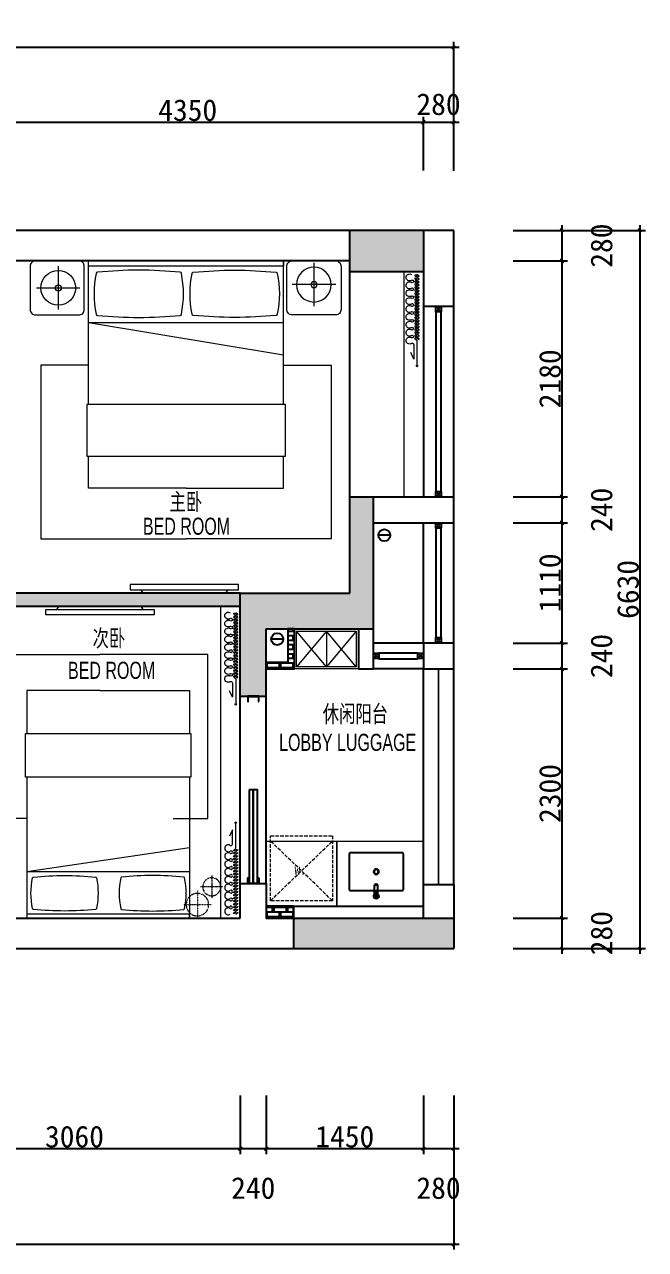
# Model space of a CAD drawing. Header units: millimetres. Extents: x 104198 to 1296755, y -81101 to 81453.
# Drawn here: x 503042 to 508773, y -28589 to -17275 of the extents above; entities that cross this region are included whole.
import ezdxf

# ---------------------------------------------------------------- set-up
doc = ezdxf.new("R2010")
doc.units = ezdxf.units.MM
doc.header["$PDMODE"] = 3
doc.linetypes.add('ACAD_ISO03W100', pattern=[30, 12, -18])
doc.linetypes.add('DASH', pattern=[8.89, 6.35, -2.54])
doc.layers.get('Defpoints').update_dxf_attribs({"color": 250})
for name, color, linetype, lineweight in [('01-PL-墙体柱子', 7, 'Continuous', 35), ('1-洁具', 31, 'Continuous', 15), ('1-活动家具', 51, 'Continuous', 20), ('P★01 活动家具', 51, 'Continuous', 0), ('P★02 固定家具', 30, 'Continuous', 0), ('平面文字', 2, 'Continuous', 0)]:
    doc.layers.add(name, color=color, linetype=linetype, lineweight=lineweight)
for name, color, linetype in [('1-墙线', 7, 'Continuous'), ('2-卫生间', 30, 'Continuous'), ('P-新砌墙体填充', 8, 'Continuous'), ('外建筑', 144, 'Continuous')]:
    doc.layers.add(name, color=color, linetype=linetype)
doc.styles.add('ROMANT', font='', dxfattribs={"width": 0.7})
doc.styles.get('ROMANT').set_extended_font_data('SimSun')
doc.dimstyles.new('平面', dxfattribs={"dimscale": 0, "dimtxt": 200, "dimasz": 30, "dimexe": 50, "dimexo": 50, "dimgap": 10, "dimtad": 1, "dimdec": 0, "dimdsep": 46, "dimtxsty": 'Standard', "dimblk1": 'OBLIQUE', "dimblk2": 'OBLIQUE', "dimsah": 1, "dimcen": 0, "dimdle": 50, "dimclrd": 8, "dimclre": 8, "dimclrt": 1, "dimadec": 0, "dimazin": 0, "dimtfac": 1, "dimtdec": 0, "dimtmove": 2, "dimatfit": 3, "dimldrblk": 'OBLIQUE', "dimfxl": 1, "dimtolj": 1, "dimtzin": 0, "dimarcsym": 0})

# ---------------------------------------------------------------- blocks, each defined once
blk = doc.blocks.new('tree')
at = {"color": 251, "linetype": 'ByBlock', "ltscale": 0.3}
for p, q in [((539041, 164856), (538991, 164806)), ((539041, 164806), (538991, 164856))]:
    blk.add_line(p, q, dxfattribs=at)
at = {"color": 2, "linetype": 'ByBlock', "ltscale": 0.3}
blk.add_lwpolyline([(538991, 164806), (539041, 164806), (539041, 164856), (538991, 164856)], close=True, dxfattribs=at)
blk = doc.blocks.new('_OBLIQUE')
at = {"color": 0, "linetype": 'ByBlock'}
blk.add_line((-0.5, -0.5), (0.5, 0.5), dxfattribs=at)
blk = doc.blocks.new('*D221')
at = {"layer": 'Defpoints', "color": 0, "ltscale": 0.1, "transparency": 16777216}
for p in [(575844, 9401), (578904, 9401), (578904, 8861)]:
    blk.add_point(p, dxfattribs=at)
at = {"layer": '外建筑', "color": 8, "lineweight": -2, "ltscale": 0.1, "transparency": 16777216}
for p, q in [((575844, 9351), (575844, 8811)), ((578904, 9351), (578904, 8811)), ((575794, 8861), (578954, 8861))]:
    blk.add_line(p, q, dxfattribs=at)
at = {"layer": '外建筑', "color": 8, "lineweight": -2, "ltscale": 0.1, "transparency": 16777216, "xscale": 30, "yscale": 30, "zscale": 30, "rotation": 180}
blk.add_blockref('_OBLIQUE', (575844, 8861), dxfattribs=at)
at = {"layer": '外建筑', "color": 8, "lineweight": -2, "ltscale": 0.1, "transparency": 16777216, "xscale": 30, "yscale": 30, "zscale": 30}
blk.add_blockref('_OBLIQUE', (578904, 8861), dxfattribs=at)
at = {"layer": '外建筑', "color": 1, "ltscale": 0.1, "transparency": 16777216, "insert": (577374, 8971), "char_height": 200, "attachment_point": 5}
blk.add_mtext('\\A1;3060', dxfattribs=at)
blk = doc.blocks.new('*D222')
at = {"layer": 'Defpoints', "color": 0, "ltscale": 0.1, "transparency": 16777216}
for p in [(578904, 9401), (579144, 9401), (579144, 8861)]:
    blk.add_point(p, dxfattribs=at)
at = {"layer": '外建筑', "color": 8, "lineweight": -2, "ltscale": 0.1, "transparency": 16777216}
for p, q in [((578904, 9351), (578904, 8811)), ((579144, 9351), (579144, 8811)), ((578854, 8861), (579194, 8861))]:
    blk.add_line(p, q, dxfattribs=at)
at = {"layer": '外建筑', "color": 8, "lineweight": -2, "ltscale": 0.1, "transparency": 16777216, "xscale": 30, "yscale": 30, "zscale": 30, "rotation": 180}
blk.add_blockref('_OBLIQUE', (578904, 8861), dxfattribs=at)
at = {"layer": '外建筑', "color": 8, "lineweight": -2, "ltscale": 0.1, "transparency": 16777216, "xscale": 30, "yscale": 30, "zscale": 30}
blk.add_blockref('_OBLIQUE', (579144, 8861), dxfattribs=at)
at = {"layer": '外建筑', "color": 1, "ltscale": 0.1, "transparency": 16777216, "insert": (579024, 8496), "char_height": 200, "attachment_point": 5}
blk.add_mtext('\\A1;240', dxfattribs=at)
blk = doc.blocks.new('*D223')
at = {"layer": 'Defpoints', "color": 0, "ltscale": 0.1, "transparency": 16777216}
for p in [(579144, 9401), (580594, 9401), (580594, 8861)]:
    blk.add_point(p, dxfattribs=at)
at = {"layer": '外建筑', "color": 8, "lineweight": -2, "ltscale": 0.1, "transparency": 16777216}
for p, q in [((579144, 9351), (579144, 8811)), ((580594, 9351), (580594, 8811)), ((579094, 8861), (580644, 8861))]:
    blk.add_line(p, q, dxfattribs=at)
at = {"layer": '外建筑', "color": 8, "lineweight": -2, "ltscale": 0.1, "transparency": 16777216, "xscale": 30, "yscale": 30, "zscale": 30, "rotation": 180}
blk.add_blockref('_OBLIQUE', (579144, 8861), dxfattribs=at)
at = {"layer": '外建筑', "color": 8, "lineweight": -2, "ltscale": 0.1, "transparency": 16777216, "xscale": 30, "yscale": 30, "zscale": 30}
blk.add_blockref('_OBLIQUE', (580594, 8861), dxfattribs=at)
at = {"layer": '外建筑', "color": 1, "ltscale": 0.1, "transparency": 16777216, "insert": (579869, 8971), "char_height": 200, "attachment_point": 5}
blk.add_mtext('\\A1;1450', dxfattribs=at)
blk = doc.blocks.new('*D224')
at = {"layer": 'Defpoints', "color": 0, "ltscale": 0.1, "transparency": 16777216}
for p in [(580594, 9401), (580874, 9401), (580874, 8861)]:
    blk.add_point(p, dxfattribs=at)
at = {"layer": '外建筑', "color": 8, "lineweight": -2, "ltscale": 0.1, "transparency": 16777216}
for p, q in [((580594, 9351), (580594, 8811)), ((580874, 9351), (580874, 8811)), ((580544, 8861), (580924, 8861))]:
    blk.add_line(p, q, dxfattribs=at)
at = {"layer": '外建筑', "color": 8, "lineweight": -2, "ltscale": 0.1, "transparency": 16777216, "xscale": 30, "yscale": 30, "zscale": 30, "rotation": 180}
blk.add_blockref('_OBLIQUE', (580594, 8861), dxfattribs=at)
at = {"layer": '外建筑', "color": 8, "lineweight": -2, "ltscale": 0.1, "transparency": 16777216, "xscale": 30, "yscale": 30, "zscale": 30}
blk.add_blockref('_OBLIQUE', (580874, 8861), dxfattribs=at)
at = {"layer": '外建筑', "color": 1, "ltscale": 0.1, "transparency": 16777216, "insert": (580734, 8496), "char_height": 200, "attachment_point": 5}
blk.add_mtext('\\A1;280', dxfattribs=at)
blk = doc.blocks.new('*D225')
at = {"layer": 'Defpoints', "color": 0, "ltscale": 0.1, "transparency": 16777216}
for p in [(567464, 9401), (580874, 9401), (580874, 7980)]:
    blk.add_point(p, dxfattribs=at)
at = {"layer": '外建筑', "color": 8, "lineweight": -2, "ltscale": 0.1, "transparency": 16777216}
for p, q in [((567464, 9351), (567464, 7930)), ((580874, 9351), (580874, 7930)), ((567414, 7980), (580924, 7980))]:
    blk.add_line(p, q, dxfattribs=at)
at = {"layer": '外建筑', "color": 8, "lineweight": -2, "ltscale": 0.1, "transparency": 16777216, "xscale": 30, "yscale": 30, "zscale": 30, "rotation": 180}
blk.add_blockref('_OBLIQUE', (567464, 7980), dxfattribs=at)
at = {"layer": '外建筑', "color": 8, "lineweight": -2, "ltscale": 0.1, "transparency": 16777216, "xscale": 30, "yscale": 30, "zscale": 30}
blk.add_blockref('_OBLIQUE', (580874, 7980), dxfattribs=at)
at = {"layer": '外建筑', "color": 1, "ltscale": 0.1, "transparency": 16777216, "insert": (574169, 8090), "char_height": 200, "attachment_point": 5}
blk.add_mtext('\\A1;13410', dxfattribs=at)
blk = doc.blocks.new('*D226')
at = {"layer": 'Defpoints', "color": 0, "ltscale": 0.1, "transparency": 16777216}
for p in [(581374, 10991), (581874, 10991), (581374, 10711)]:
    blk.add_point(p, dxfattribs=at)
at = {"layer": '外建筑', "color": 8, "lineweight": -2, "ltscale": 0.1, "transparency": 16777216}
for p, q in [((581424, 10991), (581924, 10991)), ((581874, 10661), (581874, 11041)), ((581424, 10711), (581924, 10711))]:
    blk.add_line(p, q, dxfattribs=at)
at = {"layer": '外建筑', "color": 8, "lineweight": -2, "ltscale": 0.1, "transparency": 16777216, "xscale": 30, "yscale": 30, "zscale": 30}
for p, rotation in [((581874, 10991), 90), ((581874, 10711), 270)]:
    blk.add_blockref('_OBLIQUE', p, dxfattribs=dict(at, rotation=rotation))
at = {"layer": '外建筑', "color": 1, "ltscale": 0.1, "transparency": 16777216, "insert": (582239, 10851), "char_height": 200, "attachment_point": 5, "rotation": 90}
blk.add_mtext('\\A1;280', dxfattribs=at)
blk = doc.blocks.new('*D227')
at = {"layer": 'Defpoints', "color": 0, "ltscale": 0.1, "transparency": 16777216}
for p in [(581374, 13291), (581874, 13291), (581374, 10991)]:
    blk.add_point(p, dxfattribs=at)
at = {"layer": '外建筑', "color": 8, "lineweight": -2, "ltscale": 0.1, "transparency": 16777216}
for p, q in [((581424, 13291), (581924, 13291)), ((581874, 10941), (581874, 13341)), ((581424, 10991), (581924, 10991))]:
    blk.add_line(p, q, dxfattribs=at)
at = {"layer": '外建筑', "color": 8, "lineweight": -2, "ltscale": 0.1, "transparency": 16777216, "xscale": 30, "yscale": 30, "zscale": 30}
for p, rotation in [((581874, 13291), 90), ((581874, 10991), 270)]:
    blk.add_blockref('_OBLIQUE', p, dxfattribs=dict(at, rotation=rotation))
at = {"layer": '外建筑', "color": 1, "ltscale": 0.1, "transparency": 16777216, "insert": (581764, 12141), "char_height": 200, "attachment_point": 5, "rotation": 90}
blk.add_mtext('\\A1;2300', dxfattribs=at)
blk = doc.blocks.new('*D228')
at = {"layer": 'Defpoints', "color": 0, "ltscale": 0.1, "transparency": 16777216}
for p in [(581374, 13531), (581874, 13531), (581374, 13291)]:
    blk.add_point(p, dxfattribs=at)
at = {"layer": '外建筑', "color": 8, "lineweight": -2, "ltscale": 0.1, "transparency": 16777216}
for p, q in [((581874, 13241), (581874, 13581)), ((581424, 13531), (581924, 13531)), ((581424, 13291), (581924, 13291))]:
    blk.add_line(p, q, dxfattribs=at)
at = {"layer": '外建筑', "color": 8, "lineweight": -2, "ltscale": 0.1, "transparency": 16777216, "xscale": 30, "yscale": 30, "zscale": 30}
for p, rotation in [((581874, 13531), 90), ((581874, 13291), 270)]:
    blk.add_blockref('_OBLIQUE', p, dxfattribs=dict(at, rotation=rotation))
at = {"layer": '外建筑', "color": 1, "ltscale": 0.1, "transparency": 16777216, "insert": (582239, 13411), "char_height": 200, "attachment_point": 5, "rotation": 90}
blk.add_mtext('\\A1;240', dxfattribs=at)
blk = doc.blocks.new('*D229')
at = {"layer": 'Defpoints', "color": 0, "ltscale": 0.1, "transparency": 16777216}
for p in [(581374, 14641), (581874, 14641), (581374, 13531)]:
    blk.add_point(p, dxfattribs=at)
at = {"layer": '外建筑', "color": 8, "lineweight": -2, "ltscale": 0.1, "transparency": 16777216}
for p, q in [((581424, 14641), (581924, 14641)), ((581874, 13481), (581874, 14691)), ((581424, 13531), (581924, 13531))]:
    blk.add_line(p, q, dxfattribs=at)
at = {"layer": '外建筑', "color": 8, "lineweight": -2, "ltscale": 0.1, "transparency": 16777216, "xscale": 30, "yscale": 30, "zscale": 30}
for p, rotation in [((581874, 14641), 90), ((581874, 13531), 270)]:
    blk.add_blockref('_OBLIQUE', p, dxfattribs=dict(at, rotation=rotation))
at = {"layer": '外建筑', "color": 1, "ltscale": 0.1, "transparency": 16777216, "insert": (581764, 14086), "char_height": 200, "attachment_point": 5, "rotation": 90}
blk.add_mtext('\\A1;1110', dxfattribs=at)
blk = doc.blocks.new('*D230')
at = {"layer": 'Defpoints', "color": 0, "ltscale": 0.1, "transparency": 16777216}
for p in [(581374, 14881), (581874, 14881), (581374, 14641)]:
    blk.add_point(p, dxfattribs=at)
at = {"layer": '外建筑', "color": 8, "lineweight": -2, "ltscale": 0.1, "transparency": 16777216}
for p, q in [((581424, 14881), (581924, 14881)), ((581874, 14591), (581874, 14931)), ((581424, 14641), (581924, 14641))]:
    blk.add_line(p, q, dxfattribs=at)
at = {"layer": '外建筑', "color": 8, "lineweight": -2, "ltscale": 0.1, "transparency": 16777216, "xscale": 30, "yscale": 30, "zscale": 30}
for p, rotation in [((581874, 14881), 90), ((581874, 14641), 270)]:
    blk.add_blockref('_OBLIQUE', p, dxfattribs=dict(at, rotation=rotation))
at = {"layer": '外建筑', "color": 1, "ltscale": 0.1, "transparency": 16777216, "insert": (582239, 14761), "char_height": 200, "attachment_point": 5, "rotation": 90}
blk.add_mtext('\\A1;240', dxfattribs=at)
blk = doc.blocks.new('*D231')
at = {"layer": 'Defpoints', "color": 0, "ltscale": 0.1, "transparency": 16777216}
for p in [(581374, 17061), (581874, 17061), (581374, 14881)]:
    blk.add_point(p, dxfattribs=at)
at = {"layer": '外建筑', "color": 8, "lineweight": -2, "ltscale": 0.1, "transparency": 16777216}
for p, q in [((581874, 14831), (581874, 17111)), ((581424, 17061), (581924, 17061)), ((581424, 14881), (581924, 14881))]:
    blk.add_line(p, q, dxfattribs=at)
at = {"layer": '外建筑', "color": 8, "lineweight": -2, "ltscale": 0.1, "transparency": 16777216, "xscale": 30, "yscale": 30, "zscale": 30}
for p, rotation in [((581874, 17061), 90), ((581874, 14881), 270)]:
    blk.add_blockref('_OBLIQUE', p, dxfattribs=dict(at, rotation=rotation))
at = {"layer": '外建筑', "color": 1, "ltscale": 0.1, "transparency": 16777216, "insert": (581764, 15971), "char_height": 200, "attachment_point": 5, "rotation": 90}
blk.add_mtext('\\A1;2180', dxfattribs=at)
blk = doc.blocks.new('*D232')
at = {"layer": 'Defpoints', "color": 0, "ltscale": 0.1, "transparency": 16777216}
for p in [(581374, 17341), (581874, 17341), (581374, 17061)]:
    blk.add_point(p, dxfattribs=at)
at = {"layer": '外建筑', "color": 8, "lineweight": -2, "ltscale": 0.1, "transparency": 16777216}
for p, q in [((581424, 17341), (581924, 17341)), ((581874, 17011), (581874, 17391)), ((581424, 17061), (581924, 17061))]:
    blk.add_line(p, q, dxfattribs=at)
at = {"layer": '外建筑', "color": 8, "lineweight": -2, "ltscale": 0.1, "transparency": 16777216, "xscale": 30, "yscale": 30, "zscale": 30}
for p, rotation in [((581874, 17341), 90), ((581874, 17061), 270)]:
    blk.add_blockref('_OBLIQUE', p, dxfattribs=dict(at, rotation=rotation))
at = {"layer": '外建筑', "color": 1, "ltscale": 0.1, "transparency": 16777216, "insert": (582239, 17201), "char_height": 200, "attachment_point": 5, "rotation": 90}
blk.add_mtext('\\A1;280', dxfattribs=at)
blk = doc.blocks.new('*D233')
at = {"layer": 'Defpoints', "color": 0, "ltscale": 0.1, "transparency": 16777216}
for p in [(581374, 17341), (582594, 17341), (581374, 10711)]:
    blk.add_point(p, dxfattribs=at)
at = {"layer": '外建筑', "color": 8, "lineweight": -2, "ltscale": 0.1, "transparency": 16777216}
for p, q in [((581424, 17341), (582644, 17341)), ((582594, 10661), (582594, 17391)), ((581424, 10711), (582644, 10711))]:
    blk.add_line(p, q, dxfattribs=at)
at = {"layer": '外建筑', "color": 8, "lineweight": -2, "ltscale": 0.1, "transparency": 16777216, "xscale": 30, "yscale": 30, "zscale": 30}
for p, rotation in [((582594, 17341), 90), ((582594, 10711), 270)]:
    blk.add_blockref('_OBLIQUE', p, dxfattribs=dict(at, rotation=rotation))
at = {"layer": '外建筑', "color": 1, "ltscale": 0.1, "transparency": 16777216, "insert": (582484, 14026), "char_height": 200, "attachment_point": 5, "rotation": 90}
blk.add_mtext('\\A1;6630', dxfattribs=at)
blk = doc.blocks.new('*D243')
at = {"layer": 'Defpoints', "color": 0, "ltscale": 0.1, "transparency": 16777216}
for p in [(580594, 18341), (576244, 17844), (580594, 17844)]:
    blk.add_point(p, dxfattribs=at)
at = {"layer": '外建筑', "color": 8, "lineweight": -2, "ltscale": 0.1, "transparency": 16777216}
for p, q in [((576194, 18341), (580644, 18341)), ((576244, 17894), (576244, 18391)), ((580594, 17894), (580594, 18391))]:
    blk.add_line(p, q, dxfattribs=at)
at = {"layer": '外建筑', "color": 8, "lineweight": -2, "ltscale": 0.1, "transparency": 16777216, "xscale": 30, "yscale": 30, "zscale": 30, "rotation": 180}
blk.add_blockref('_OBLIQUE', (576244, 18341), dxfattribs=at)
at = {"layer": '外建筑', "color": 8, "lineweight": -2, "ltscale": 0.1, "transparency": 16777216, "xscale": 30, "yscale": 30, "zscale": 30}
blk.add_blockref('_OBLIQUE', (580594, 18341), dxfattribs=at)
at = {"layer": '外建筑', "color": 1, "ltscale": 0.1, "transparency": 16777216, "insert": (578419, 18451), "char_height": 200, "attachment_point": 5}
blk.add_mtext('\\A1;4350', dxfattribs=at)
blk = doc.blocks.new('*D244')
at = {"layer": 'Defpoints', "color": 0, "ltscale": 0.1, "transparency": 16777216}
for p in [(580874, 18341), (580594, 17844), (580874, 17844)]:
    blk.add_point(p, dxfattribs=at)
at = {"layer": '外建筑', "color": 8, "lineweight": -2, "ltscale": 0.1, "transparency": 16777216}
for p, q in [((580544, 18341), (580924, 18341)), ((580594, 17894), (580594, 18391)), ((580874, 17894), (580874, 18391))]:
    blk.add_line(p, q, dxfattribs=at)
at = {"layer": '外建筑', "color": 8, "lineweight": -2, "ltscale": 0.1, "transparency": 16777216, "xscale": 30, "yscale": 30, "zscale": 30, "rotation": 180}
blk.add_blockref('_OBLIQUE', (580594, 18341), dxfattribs=at)
at = {"layer": '外建筑', "color": 8, "lineweight": -2, "ltscale": 0.1, "transparency": 16777216, "xscale": 30, "yscale": 30, "zscale": 30}
blk.add_blockref('_OBLIQUE', (580874, 18341), dxfattribs=at)
at = {"layer": '外建筑', "color": 1, "ltscale": 0.1, "transparency": 16777216, "insert": (580734, 18506), "char_height": 200, "attachment_point": 5}
blk.add_mtext('\\A1;280', dxfattribs=at)
blk = doc.blocks.new('*D245')
at = {"layer": 'Defpoints', "color": 0, "ltscale": 0.1, "transparency": 16777216}
for p in [(580874, 19034), (567464, 17841), (580874, 17841)]:
    blk.add_point(p, dxfattribs=at)
at = {"layer": '外建筑', "color": 8, "lineweight": -2, "ltscale": 0.1, "transparency": 16777216}
for p, q in [((567414, 19034), (580924, 19034)), ((567464, 17891), (567464, 19084)), ((580874, 17891), (580874, 19084))]:
    blk.add_line(p, q, dxfattribs=at)
at = {"layer": '外建筑', "color": 8, "lineweight": -2, "ltscale": 0.1, "transparency": 16777216, "xscale": 30, "yscale": 30, "zscale": 30, "rotation": 180}
blk.add_blockref('_OBLIQUE', (567464, 19034), dxfattribs=at)
at = {"layer": '外建筑', "color": 8, "lineweight": -2, "ltscale": 0.1, "transparency": 16777216, "xscale": 30, "yscale": 30, "zscale": 30}
blk.add_blockref('_OBLIQUE', (580874, 19034), dxfattribs=at)
at = {"layer": '外建筑', "color": 1, "ltscale": 0.1, "transparency": 16777216, "insert": (574169, 19144), "char_height": 200, "attachment_point": 5}
blk.add_mtext('\\A1;13410', dxfattribs=at)
blk = doc.blocks.new('A$C1AED7FCF')
at = {"layer": '1-活动家具', "color": 45}
for points in [[(248, 0), (248, 495)], [(0, 248), (495, 248)]]:
    blk.add_lwpolyline(points, dxfattribs=at)
at = {"layer": '1-活动家具', "color": 51, "ltscale": 2000}
blk.add_circle((248, 248), 198, dxfattribs=at)
at = {"layer": '1-活动家具', "color": 45}
blk.add_circle((248, 248), 34.5, dxfattribs=at)
blk = doc.blocks.new('A$C69B14268')
at = {"layer": '1-活动家具', "color": 51}
for p, q in [((17, 772), (17, 2100)), ((1817, 772), (1817, 2100)), ((17, 0), (17, 295)), ((1817, 0), (1817, 295)), ((917, 0), (17, 0)), ((917, 0), (1817, 0))]:
    blk.add_line(p, q, dxfattribs=at)
at = {"layer": '1-活动家具', "color": 45}
for q in [(1817, 1529), (1817, 1231)]:
    blk.add_line((17, 1529), q, dxfattribs=at)
at = {"layer": '1-活动家具', "color": 51}
for points in [[(1817, 2050), (17, 2050), (17, 2100), (1817, 2100)], [(1834, 772), (0, 772), (0, 295), (1834, 295)]]:
    blk.add_lwpolyline(points, close=True, dxfattribs=at)
at = {"layer": '1-活动家具', "color": 45}
for points in [[(863, 1596, 0.322023), (874, 1606, 0.09885), (874, 1984, 0.322023), (863, 1994, 0.049649), (98, 1994, 0.322023), (87, 1984, 0.09885), (87, 1606, 0.322023), (98, 1596, 0.049649)], [(983, 1596, -0.322023), (972, 1606, -0.09885), (972, 1984, -0.322023), (983, 1994, -0.049649), (1748, 1994, -0.322023), (1759, 1984, -0.09885), (1759, 1606, -0.322023), (1748, 1596, -0.049649)]]:
    blk.add_lwpolyline(points, format="xyb", close=True, dxfattribs=at)
blk = doc.blocks.new('A$C619C14DB')
at = {"layer": '1-活动家具', "color": 45}
for points in [[(0, 30), (1000, 30), (1000, 80), (0, 80)], [(100, 30), (900, 30), (880, 0), (120, 0)]]:
    blk.add_lwpolyline(points, close=True, dxfattribs=at)
blk = doc.blocks.new('A$C4F0320F4')
at = {"color": 32}
for p, q in [((849, 29), (1192, 29)), ((905, 71), (1091, 71)), ((1091, 71), (1009, 108))]:
    blk.add_line(p, q, dxfattribs=at)
for centre, start, end in [((1208, 61), 206.8177, 243.0269), ((1208, -3), 116.9731, 153.1823)]:
    blk.add_arc(centre, 36.1, start, end, dxfattribs=at)
for centre, major_axis, start_param, end_param in [((44, 124), (31.3, 31.3), 0.785455, 2.971795), ((44, 124), (31.3, 31.3), 4.8823, 7.06864), ((95, 89), (-12.6, 12.6), 0.169911, 2.356251)]:
    blk.add_ellipse(centre, major_axis=major_axis, ratio=1, start_param=start_param, end_param=end_param, dxfattribs=at)
at = {"color": 32, "linetype": 'ByBlock'}
for centre, major_axis, start_param, end_param in [((145, 124), (31.3, 31.3), 0.785455, 2.971795), ((145, 124), (-31.3, 31.3), 3.311504, 5.497844), ((246, 124), (31.3, 31.3), 0.785455, 2.971795), ((246, 124), (31.3, 31.3), 4.8823, 7.06864), ((348, 124), (-31.3, 31.3), -0.785341, 1.400999), ((348, 124), (31.3, 31.3), 4.8823, 7.06864), ((449, 124), (31.3, 31.3), 0.785455, 2.971795), ((449, 124), (31.3, 31.3), 4.8823, 7.06864), ((550, 124), (31.3, 31.3), 0.785455, 2.971795), ((550, 124), (-31.3, 31.3), 3.311504, 5.497844), ((651, 124), (31.3, 31.3), 0.785455, 2.971795), ((651, 124), (31.3, 31.3), 4.8823, 7.06864), ((753, 124), (31.3, 31.3), 0.785455, 2.971795), ((753, 124), (31.3, 31.3), 4.8823, 7.06864), ((854, 124), (-31.3, 31.3), -0.785341, 1.400999), ((854, 124), (31.3, 31.3), 4.8823, 7.06864), ((95, 89), (-12.6, 12.6), 2.356251, 4.542591), ((196, 89), (12.6, 12.6), 1.740708, 6.113388), ((297, 89), (-12.6, 12.6), 0.169911, 4.542591), ((398, 89), (12.6, 12.6), 1.740708, 6.113388), ((500, 89), (-12.6, 12.6), 0.169911, 2.356251), ((500, 89), (-12.6, 12.6), 2.356251, 4.542591), ((601, 89), (12.6, 12.6), 1.740708, 6.113388), ((702, 89), (12.6, 12.6), 1.740708, 6.113388), ((803, 89), (-12.6, 12.6), 0.169911, 4.542591), ((905, 89), (-12.6, 12.6), 0.169911, 2.356251)]:
    blk.add_ellipse(centre, major_axis=major_axis, ratio=1, start_param=start_param, end_param=end_param, dxfattribs=at)
at = {"color": 32, "extrusion": (0, 0, -1)}
for centre, start_param, end_param in [((14, 29), 1.716714, 4.858306), ((33, 29), -1.424879, 1.716714), ((52, 29), 1.716714, 4.858306), ((72, 29), -1.424879, 1.716714), ((91, 29), 1.716714, 4.858306), ((110, 29), -1.424879, 1.716714), ((129, 29), 1.716714, 4.858306), ((148, 29), -1.424879, 1.716714), ((168, 29), 1.716714, 4.858306), ((187, 29), -1.424879, 1.716714), ((206, 29), 1.716714, 4.858306), ((225, 29), -1.424879, 1.716714), ((244, 29), 1.716714, 4.858306), ((264, 29), -1.424879, 1.716714), ((283, 29), 1.716714, 4.858306), ((302, 29), -1.424879, 1.716714), ((321, 29), 1.716714, 4.858306), ((340, 29), -1.424879, 1.716714), ((360, 29), 1.716714, 4.858306), ((379, 29), -1.424879, 1.716714), ((398, 29), 1.716714, 4.858306), ((417, 29), -1.424879, 1.716714), ((436, 29), 1.716714, 4.858306), ((456, 29), -1.424879, 1.716714), ((475, 29), 1.716714, 4.858306), ((494, 29), -1.424879, 1.716714), ((513, 29), 1.716714, 4.858306), ((532, 29), -1.424879, 1.716714), ((551, 29), 1.716714, 4.858306), ((571, 29), -1.424879, 1.716714), ((590, 29), 1.716714, 4.858306), ((609, 29), -1.424879, 1.716714), ((628, 29), 1.716714, 4.858306), ((647, 29), -1.424879, 1.716714), ((667, 29), 1.716714, 4.858306), ((686, 29), -1.424879, 1.716714), ((705, 29), 1.716714, 4.858306), ((724, 29), -1.424879, 1.716714), ((743, 29), 1.716714, 4.858306), ((763, 29), -1.424879, 1.716714), ((782, 29), 1.716714, 4.858306), ((801, 29), -1.424879, 1.716714), ((820, 29), 1.716714, 4.858306), ((839, 29), -1.424879, 1.716714)]:
    blk.add_ellipse(centre, major_axis=(-16.5, 28.6), ratio=0.254545, start_param=start_param, end_param=end_param, dxfattribs=at)
blk = doc.blocks.new('A$C41F843A1')
at = {"layer": '1-活动家具', "color": 51}
for p, q in [((688, 2100), (13, 2100)), ((13, 2100), (13, 1705)), ((688, 2100), (1513, 2100)), ((1513, 2100), (1513, 1705)), ((13, 1301), (13, 0)), ((1513, 1301), (1513, 0))]:
    blk.add_line(p, q, dxfattribs=at)
at = {"layer": '1-活动家具', "color": 45}
for q in [(1513, 652), (1513, 429)]:
    blk.add_line((13, 429), q, dxfattribs=at)
at = {"layer": '1-活动家具', "color": 51}
for points in [[(1526, 1301), (0, 1301), (0, 1705), (1526, 1705)], [(1513, 37), (13, 37), (13, 0), (1513, 0)]]:
    blk.add_lwpolyline(points, close=True, dxfattribs=at)
at = {"layer": '1-活动家具', "color": 45}
for points in [[(647, 378, -0.322023), (656, 371, -0.09885), (656, 87, -0.322023), (647, 79, -0.049649), (74, 79, -0.322023), (65, 87, -0.09885), (65, 371, -0.322023), (74, 378, -0.049649)], [(887, 378, 0.322023), (879, 371, 0.09885), (879, 87, 0.322023), (887, 79, 0.049649), (1461, 79, 0.322023), (1469, 87, 0.09885), (1469, 371, 0.322023), (1461, 378, 0.049649)]]:
    blk.add_lwpolyline(points, format="xyb", close=True, dxfattribs=at)
blk = doc.blocks.new('A$C1D6026C7')
at = {"layer": '1-活动家具', "color": 8, "linetype": 'ACAD_ISO03W100', "ltscale": 0.01}
for points in [[(200, 401), (200, 0)], [(0, 200), (401, 200)]]:
    blk.add_lwpolyline(points, dxfattribs=at)
blk.add_circle((200, 200), 160, dxfattribs=at)
blk = doc.blocks.new('A$C475D17D9')
at = {"layer": '1-洁具', "color": 8, "linetype": 'DASH', "ltscale": 5}
for p, q in [((560, 600), (-10, 50)), ((-10, 600), (560, 50))]:
    blk.add_line(p, q, dxfattribs=at)
at = {"layer": '1-洁具'}
blk.add_lwpolyline([(600, 50), (600, 650), (-50, 650), (-50, 50)], close=True, dxfattribs=at)
at = {"layer": '1-洁具', "color": 8, "linetype": 'DASH', "ltscale": 5}
blk.add_lwpolyline([(560, 0), (560, 600), (-10, 600), (-10, 0)], close=True, dxfattribs=at)
blk = doc.blocks.new('A$C4B8E483D')
at = {"layer": '2-卫生间', "color": 31}
for p, q in [((385, 265), (297, 265)), ((385, 235), (297, 235))]:
    blk.add_line(p, q, dxfattribs=at)
blk.add_lwpolyline([(350, 235), (350, 10, -0.414214), (340, 0), (10, 0, -0.414214), (0, 10), (0, 490, -0.414214), (10, 500), (340, 500, -0.414214), (350, 490), (350, 265)], format="xyb", dxfattribs=at)
at = {"layer": '2-卫生间', "color": 8}
blk.add_circle((175, 250), 25, dxfattribs=at)
at = {"layer": '2-卫生间', "color": 250}
blk.add_circle((175, 250), 20, dxfattribs=at)
at = {"layer": '2-卫生间', "color": 31}
for centre, radius, start, end in [((351, 250), 2.86, 90, 270), ((376, -56), 310, 85.5082, 94.4918), ((376, 556), 310, 265.5082, 274.4918), ((402, 250), 23, 189.4881, 170.5119), ((402, 250), 12.3, 196.4135, 163.5865), ((402, 250), 10.7, 198.3951, 161.6049), ((400, 250), 2.86, 270, 90)]:
    blk.add_arc(centre, radius, start, end, dxfattribs=at)
at = {"layer": '2-卫生间', "color": 31, "extrusion": (0, 0, -1)}
for centre in [(297, 250), (307, 250), (308, 250)]:
    blk.add_ellipse(centre, major_axis=(0, 15.3), ratio=0.448066, start_param=3.141593, end_param=6.283185, dxfattribs=at)
blk = doc.blocks.new('gjhjgjtjtyutyghj')
at = {"layer": '01-PL-墙体柱子', "lineweight": -2, "ltscale": 10}
for points in [[(580594.4, 17341.1), (579914.4, 17341.1), (579914.4, 16961.1), (580594.4, 16961.1)], [(580134.4, 14881.1), (579914.4, 14881.1), (579914.4, 13991.1), (578904.4, 13991.1), (578904.4, 13041.1), (579144.4, 13041.1), (579144.4, 13661.1), (580134.4, 13661.1)], [(580874.4, 10991.1), (580594.4, 10991.1), (579394.4, 10991.1), (579394.4, 10711.1), (580874.4, 10711.1)]]:
    blk.add_hatch(color=8, dxfattribs=at).paths.add_polyline_path(points)
at = {"layer": 'P-新砌墙体填充', "lineweight": -3}
h = blk.add_hatch(dxfattribs=at)
h.set_pattern_fill('BRSTONE', color=256, scale=5, style=0)
h.set_pattern_definition([(0, (573614.423, 13871.132), (9e-15, 41.91), []), (90, (573728.723, 13871.13), (-63.5, 41.91), [41.91, -41.91]), (90, (573716.023, 13871.13), (-63.5, 41.91), [41.91, -41.91]), (0, (573728.723, 13878.117), (63.5, 41.91), [-114.3, 12.7]), (0, (573728.723, 13885.102), (63.5, 41.91), [-114.3, 12.7]), (0, (573728.723, 13892.087), (63.5, 41.91), [-114.3, 12.7]), (0, (573728.723, 13899.072), (63.5, 41.91), [-114.3, 12.7]), (0, (573728.723, 13906.057), (63.5, 41.91), [-114.3, 12.7])])
h.paths.add_polyline_path([(574434.4, 13991.1), (573734.4, 13991.1), (573734.4, 15601.1), (573834.4, 15601.1), (573834.4, 15721.1), (573614.4, 15721.1), (573614.4, 13871.1), (574434.4, 13871.1)])
h.paths.add_polyline_path([(578904.4, 13991.1), (575294.4, 13991.1), (575294.4, 13871.1), (578904.4, 13871.1)])
h = blk.add_hatch(dxfattribs=at)
h.set_pattern_fill('BRSTONE', color=256, scale=5, style=0)
h.set_pattern_definition([(0, (579144.423, 13291.132), (9e-15, 41.91), []), (90, (579258.723, 13291.13), (-63.5, 41.91), [41.91, -41.91]), (90, (579246.023, 13291.13), (-63.5, 41.91), [41.91, -41.91]), (0, (579258.723, 13298.117), (63.5, 41.91), [-114.3, 12.7]), (0, (579258.723, 13305.102), (63.5, 41.91), [-114.3, 12.7]), (0, (579258.723, 13312.087), (63.5, 41.91), [-114.3, 12.7]), (0, (579258.723, 13319.072), (63.5, 41.91), [-114.3, 12.7]), (0, (579258.723, 13326.057), (63.5, 41.91), [-114.3, 12.7])])
h.paths.add_polyline_path([(579404.4, 13661.1), (579344.4, 13661.1), (579344.4, 13351.1), (579144.4, 13351.1), (579144.4, 13291.1), (579404.4, 13291.1)])
h = blk.add_hatch(dxfattribs=at)
h.set_pattern_fill('BRSTONE', color=256, scale=5, style=0)
h.set_pattern_definition([(0, (579144.423, 10991.132), (9e-15, 41.91), []), (90, (579258.723, 10991.13), (-63.5, 41.91), [41.91, -41.91]), (90, (579246.023, 10991.13), (-63.5, 41.91), [41.91, -41.91]), (0, (579258.723, 10998.117), (63.5, 41.91), [-114.3, 12.7]), (0, (579258.723, 11005.102), (63.5, 41.91), [-114.3, 12.7]), (0, (579258.723, 11012.087), (63.5, 41.91), [-114.3, 12.7]), (0, (579258.723, 11019.072), (63.5, 41.91), [-114.3, 12.7]), (0, (579258.723, 11026.057), (63.5, 41.91), [-114.3, 12.7])])
h.paths.add_polyline_path([(579394.4, 11101.1), (579144.4, 11101.1), (579144.4, 10991.1), (579394.4, 10991.1)])
at = {"linetype": 'ByBlock'}
for p, q in [((580874.4, 17341.1), (569964.4, 17341.1)), ((579914.4, 14881.1), (579914.4, 17341.1)), ((580594.4, 17341.1), (580594.4, 16641.1)), ((580874.4, 16641.1), (580874.4, 17341.1)), ((579914.4, 17061.1), (576244.4, 17061.1)), ((579914.4, 16961.1), (580594.4, 16961.1)), ((580594.4, 16641.1), (580874.4, 16641.1)), ((579914.4, 13991.1), (579914.4, 14881.1)), ((579914.4, 14881.1), (580594.4, 14881.1)), ((580134.4, 13291.1), (580134.4, 14881.1)), ((580594.4, 14881.1), (580874.4, 14881.1)), ((580134.4, 14641.1), (580874.4, 14641.1)), ((578904.4, 13041.1), (578904.4, 13991.1)), ((578904.4, 13991.1), (579914.4, 13991.1)), ((579144.4, 13041.1), (579144.4, 13661.1)), ((579144.4, 13661.1), (580134.4, 13661.1)), ((579994.4, 13661.1), (579994.4, 13291.1)), ((580594.4, 13531.1), (580594.4, 13291.1)), ((580594.4, 13531.1), (580874.4, 13531.1)), ((580874.4, 13291.1), (580874.4, 13531.1)), ((579994.4, 13291.1), (580134.4, 13291.1)), ((580594.4, 13291.1), (580874.4, 13291.1)), ((578904.4, 13041.1), (579144.4, 13041.1)), ((578904.4, 10991.1), (578904.4, 11311.1)), ((578904.4, 11311.1), (579144.4, 11311.1)), ((579144.4, 11311.1), (579144.4, 10991.1)), ((580594.4, 10991.1), (580594.4, 11301.1)), ((580594.4, 11301.1), (580874.4, 11301.1)), ((580874.4, 11301.1), (580874.4, 10711.1)), ((579394.4, 11101.1), (579394.4, 10991.1)), ((579394.4, 11101.1), (580594.4, 11101.1)), ((575844.4, 10991.1), (578904.4, 10991.1)), ((579144.4, 10991.1), (580594.4, 10991.1)), ((579394.4, 10991.1), (579394.4, 10711.1)), ((580594.4, 10991.1), (580874.4, 10991.1)), ((574404.4, 10711.1), (580874.4, 10711.1))]:
    blk.add_line(p, q, dxfattribs=at)
at = {"color": 1}
for p, q in [((580709.4, 16591.1), (580709.4, 14931.1)), ((580759.4, 14931.1), (580759.4, 16591.1)), ((580709.4, 14591.1), (580709.4, 13581.1)), ((580759.4, 13581.1), (580759.4, 14591.1)), ((580544.4, 13436.1), (580184.4, 13436.1)), ((580184.4, 13386.1), (580544.4, 13386.1))]:
    blk.add_line(p, q, dxfattribs=at)
at = {"color": 5}
blk.add_lwpolyline([(575844.4, 13871.1), (578904.4, 13871.1), (578904.4, 13991.1), (575294.4, 13991.1), (575294.4, 13871.1), (575724.4, 13871.1), (575724.4, 13751.1), (575844.4, 13751.1), (575844.4, 13871.1)], dxfattribs=at)
for points in [[(578904.4, 13991.1), (575294.4, 13991.1), (575294.4, 13871.1), (578904.4, 13871.1)], [(579404.4, 13661.1), (579344.4, 13661.1), (579344.4, 13351.1), (579144.4, 13351.1), (579144.4, 13291.1), (579404.4, 13291.1)], [(579394.4, 11101.1), (579144.4, 11101.1), (579144.4, 10991.1), (579394.4, 10991.1)]]:
    blk.add_lwpolyline(points, close=True, dxfattribs=at)
at = {"color": 1}
for points in [[(579074.4, 12991.1), (579074.4, 13041.1), (578974.4, 13041.1), (578974.4, 12991.1), (578977.4, 12991.1), (578977.4, 13038.1), (579071.4, 13038.1), (579071.4, 12991.1), (579074.4, 12991.1)], [(579074.4, 11361.1), (579074.4, 11311.1), (578974.4, 11311.1), (578974.4, 11361.1), (578977.4, 11361.1), (578977.4, 11314.1), (579071.4, 11314.1), (579071.4, 11361.1), (579074.4, 11361.1)]]:
    blk.add_lwpolyline(points, dxfattribs=at)
for points in [[(578984.9, 12176.1), (578984.9, 11314.1), (579024.4, 11314.1), (579024.4, 12176.1)], [(579024.4, 12176.1), (579024.4, 11314.1), (579063.9, 11314.1), (579063.9, 12176.1)]]:
    blk.add_lwpolyline(points, close=True, dxfattribs=at)
at = {"layer": '1-墙线', "color": 8}
for p, q in [((580594.4, 16641.1), (580594.4, 14881.1)), ((580874.4, 14881.1), (580874.4, 16641.1)), ((580874.4, 13531.1), (580874.4, 14881.1)), ((580594.4, 13531.1), (580594.4, 14641.1)), ((580288.9, 14526.6), (580178.9, 14526.6)), ((579300.4, 13566.6), (579190.4, 13566.6)), ((580134.4, 13531.1), (580594.4, 13531.1)), ((580594.4, 13291.1), (580134.4, 13291.1)), ((580594.4, 11301.1), (580594.4, 13291.1)), ((580874.4, 11301.1), (580874.4, 13291.1)), ((578904.4, 11311.1), (578904.4, 13041.1)), ((579144.4, 11311.1), (579144.4, 13041.1))]:
    blk.add_line(p, q, dxfattribs=at)
at = {"layer": '1-墙线', "color": 1, "const_width": 15}
blk.add_lwpolyline([(580734.4, 11301.1), (580734.4, 13291.1)], dxfattribs=at)
at = {"layer": '1-墙线', "color": 1}
for centre in [(580233.9, 14526.6), (579245.4, 13566.6)]:
    blk.add_circle(centre, 55, dxfattribs=at)
at = {"layer": 'P★01 活动家具'}
blk.add_line((578724.4, 10991.1), (578724.4, 13871.1), dxfattribs=at)
for points in [[(577014.4, 16561.1), (577414.4, 16561.1, 0.4142136), (577464.4, 16611.1), (577464.4, 17011.1, 0.4142136), (577414.4, 17061.1), (577014.4, 17061.1, 0.4142136), (576964.4, 17011.1), (576964.4, 16611.1, 0.4142136)], [(579784.4, 16561.1), (579384.4, 16561.1, -0.4142136), (579334.4, 16611.1), (579334.4, 17011.1, -0.4142136), (579384.4, 17061.1), (579784.4, 17061.1, -0.4142136), (579834.4, 17011.1), (579834.4, 16611.1, -0.4142136)]]:
    blk.add_lwpolyline(points, format="xyb", close=True, dxfattribs=at)
for points in [[(580414.4, 16961.1), (580414.4, 14891.1)], [(577504.4, 16098.1), (577064.4, 16098.1), (577064.4, 14493.1), (578404.4, 14493.1)], [(579304.4, 16098.1), (579744.4, 16098.1), (579744.4, 14493.1), (578404.4, 14493.1)], [(576934.4, 11909.8), (576615.4, 11909.8), (576615.4, 13424.8), (577609.4, 13424.8)], [(578284.4, 11909.8), (578603.4, 11909.8), (578603.4, 13424.8), (577609.4, 13424.8)]]:
    blk.add_lwpolyline(points, dxfattribs=at)
blk.add_lwpolyline([(579794.4, 11701.1), (580594.4, 11701.1), (580594.4, 11101.1), (579794.4, 11101.1)], close=True, dxfattribs=at)
at = {"layer": 'P★02 固定家具', "color": 250}
blk.add_line((579699.4, 13641.1), (579699.4, 13311.1), dxfattribs=at)
at = {"layer": 'P★02 固定家具'}
blk.add_lwpolyline([(579404.4, 13661.1), (579994.4, 13661.1), (579994.4, 13291.1), (579404.4, 13291.1)], close=True, dxfattribs=at)
at = {"layer": 'P★02 固定家具', "color": 250}
blk.add_lwpolyline([(579424.4, 13641.1), (579974.4, 13641.1), (579974.4, 13311.1), (579424.4, 13311.1)], close=True, dxfattribs=at)
for points in [[(579974.4, 13641.1), (579699.4, 13311.1), (579424.4, 13641.1)], [(579974.4, 13311.1), (579699.4, 13641.1), (579424.4, 13311.1)]]:
    blk.add_lwpolyline(points, dxfattribs=at)
at = {"color": 255, "xscale": -1}
for p in [(1119750.1, -148215.3), (1119750.1, -149925.3), (1119750.1, -150215.3), (1119750.1, -151275.3)]:
    blk.add_blockref('tree', p, dxfattribs=at)
at = {"color": 255, "xscale": -1, "rotation": 270}
for p in [(415328, -525604.5), (415738, -525604.5)]:
    blk.add_blockref('tree', p, dxfattribs=at)
at = {"layer": 'P★01 活动家具'}
for name, p, xscale, yscale, zscale, rotation in [('A$C1AED7FCF', (577023.9, 17011.6), 0.8099999999994907, 0.8099999999994907, 0.8099999999994907, 270), ('A$C1AED7FCF', (579784.9, 17041.6), -0.8099999999994907, 0.8099999999994907, 0.81, 90), ('A$C4F0320F4', (580555.9, 16939.1), -0.7199999999993452, 0.7199999999993452, 0.7200000000000001, 90), ('A$C4F0320F4', (578882.9, 13815.1), -0.7199999999993452, 0.7199999999993452, 0.7200000000000001, 90), ('A$C4F0320F4', (578882.9, 11020.6), 0.7199999999993452, 0.7199999999993452, 0.7199999999993452, 90)]:
    blk.add_blockref(name, p, dxfattribs=dict(at, xscale=xscale, yscale=yscale, zscale=zscale, rotation=rotation))
for name, p in [('A$C69B14268', (577487.3, 14961.1)), ('A$C619C14DB', (577889.4, 13991.1)), ('A$C41F843A1', (576921.6, 10991.1))]:
    blk.add_blockref(name, p, dxfattribs=at)
at = {"layer": 'P★01 活动家具', "xscale": -1}
for name, p, rotation in [('A$C619C14DB', (577109.4, 13871.1), 180), ('A$C475D17D9', (579194.4, 11751.1), 180), ('A$C4B8E483D', (580409.4, 11594.1), 90)]:
    blk.add_blockref(name, p, dxfattribs=dict(at, rotation=rotation))
at = {"layer": 'P★01 活动家具'}
for p, xscale, yscale, zscale in [((578744.4, 11175.8), -0.5183999999999997, 0.5184000000008382, 0.5184000000000001), ((578638.7, 10984.7), -0.6480000000000032, 0.6479999999992287, 0.6480000000000001)]:
    blk.add_blockref('A$C1D6026C7', p, dxfattribs=dict(at, xscale=xscale, yscale=yscale, zscale=zscale))
at = {"layer": 'P★01 活动家具', "insert": (579405.4, 11592.5), "char_height": 75.6, "width": 9105.872, "attachment_point": 1}
blk.add_mtext('{\\fSTSong|b0|i0|c134|p2;\\PW.}', dxfattribs=at)
at = {"layer": '平面文字', "char_height": 157.895, "width": 40937.329, "attachment_point": 1, "style": 'ROMANT'}
for s, insert in [('{\\fMicrosoft YaHei|b0|i0|c134|p34;主卧}', (578251.8, 14915.3)), ('{\\fﾾﾭﾵﾩWﾷﾱﾷￂﾺￚ|b0|i0|c134|p49;BED ROOM}', (578005.8, 14688.5)), ('{\\fMicrosoft YaHei|b0|i0|c134|p34;次卧}', (577541.5, 13654.5)), ('{\\fﾾﾭﾵﾩWﾷﾱﾷￂﾺￚ|b0|i0|c134|p49;BED ROOM}', (577314.4, 13357.8)), ('{\\fMicrosoft YaHei|b0|i0|c134|p34;休闲阳台}', (579665.2, 12956.1)), ('{\\fﾾﾭﾵﾩWﾷﾱﾷￂﾺￚ|b0|i0|c134|p49;LOBBY LUGGAGE}', (579263, 12692.5))]:
    blk.add_mtext(s, dxfattribs=dict(at, insert=insert))
at = {"layer": '外建筑', "color": 251, "ltscale": 0.1}
for base, p1, p2, picture, middle in [((580874.4, 19034.1), (567464.4, 17841.1), (580874.4, 17841.1), '*D245', (574169.4, 19144.1)), ((580594.4, 18341.1), (576244.4, 17844.1), (580594.4, 17844.1), '*D243', (578419.4, 18451.1)), ((580874.4, 18341.1), (580594.4, 17844.1), (580874.4, 17844.1), '*D244', (580734.4, 18506.1)), ((580874.4, 7979.6), (567464.4, 9401.1), (580874.4, 9401.1), '*D225', (574169.4, 8089.6)), ((578904.4, 8861.1), (575844.4, 9401.1), (578904.4, 9401.1), '*D221', (577374.4, 8971.1)), ((579144.4, 8861.1), (578904.4, 9401.1), (579144.4, 9401.1), '*D222', (579024.4, 8496.1)), ((580594.4, 8861.1), (579144.4, 9401.1), (580594.4, 9401.1), '*D223', (579869.4, 8971.1)), ((580874.4, 8861.1), (580594.4, 9401.1), (580874.4, 9401.1), '*D224', (580734.4, 8496.1))]:
    dim = blk.add_linear_dim(base=base, p1=p1, p2=p2, dimstyle='平面', override={"dimscale": 1}, dxfattribs=at)
    dim.commit()
    dim.dimension.update_dxf_attribs({"geometry": picture, "text_midpoint": middle})
for base, p1, p2, angle, picture, middle in [((581874.4, 17341.1), (581374.4, 17061.1), (581374.4, 17341.1), 270, '*D232', (582239.4, 17201.1)), ((582594.5, 17341.1), (581374.4, 10711.1), (581374.4, 17341.1), 90, '*D233', (582484.5, 14026.1)), ((581874.4, 17061.1), (581374.4, 14881.1), (581374.4, 17061.1), 270, '*D231', (581764.4, 15971.1)), ((581874.4, 14881.1), (581374.4, 14641.1), (581374.4, 14881.1), 270, '*D230', (582239.4, 14761.1)), ((581874.4, 14641.1), (581374.4, 13531.1), (581374.4, 14641.1), 270, '*D229', (581764.4, 14086.1)), ((581874.4, 13531.1), (581374.4, 13291.1), (581374.4, 13531.1), 270, '*D228', (582239.4, 13411.1)), ((581874.4, 13291.1), (581374.4, 10991.1), (581374.4, 13291.1), 270, '*D227', (581764.4, 12141.1)), ((581874.4, 10991.1), (581374.4, 10711.1), (581374.4, 10991.1), 270, '*D226', (582239.4, 10851.1))]:
    dim = blk.add_linear_dim(base=base, p1=p1, p2=p2, angle=angle, dimstyle='平面', override={"dimscale": 1}, dxfattribs=at)
    dim.commit()
    dim.dimension.update_dxf_attribs({"geometry": picture, "text_midpoint": middle})

msp = doc.modelspace()

# ---------------------------------------------------------------- block references
at = {"color": 6}
msp.add_blockref('gjhjgjtjtyutyghj', (-73871.1, -36518.6), dxfattribs=at)

doc.saveas('drawing.dxf')
